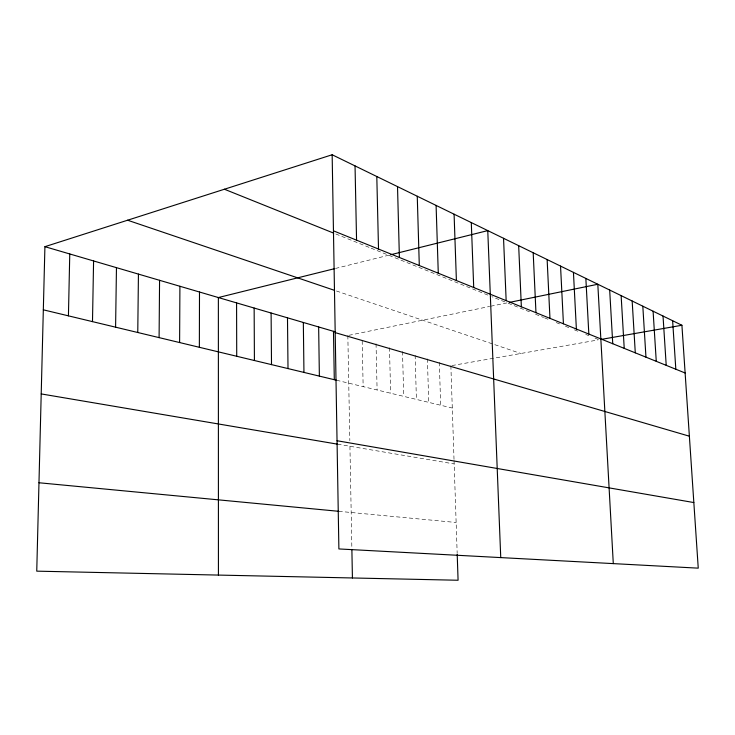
<?xml version="1.0" encoding="UTF-8"?>
<svg xmlns="http://www.w3.org/2000/svg" width="735" height="735" viewBox="0 0 735 735"><rect width="100%" height="100%" fill="white"/><g stroke="black" fill="none" stroke-linecap="round" stroke-linejoin="round"><path stroke-width="0.55" stroke-dasharray="3.67 2.76" d="M335.482 268.45L388.686 255.229M348.904 335.316L489.648 306.449M490.741 306.219L507.196 302.848L492.147 296.802M451.924 365.561L597.978 339.974M338.771 511.312L456.132 522.484M337.613 444.179L454.166 463.941M336.52 380.234L452.291 408.035M336.437 290.996L520.812 353.489M335.84 233.996L370.1 247.768M371.12 248.173L491.118 296.389M508.188 303.243L531.515 312.623M535.567 314.249L543.588 317.474M544.589 317.869L549.881 320.001M556.22 322.546L561.338 324.604M565.426 326.248L570.433 328.26M574.393 329.85L578.353 331.439M585.731 334.407L588.891 335.675M595.01 338.137L599.099 339.772M450.867 365.754L454.019 459.531M454.055 460.634L457.161 552.959M439.31 362.364L440.678 405.242M427.412 358.873L428.725 402.376M415.146 355.271L416.405 399.417M402.514 351.569L403.708 396.367M389.486 347.747L390.616 393.225M376.044 343.805L377.101 389.982M362.19 340.875L363.154 386.628M347.839 335.527L349.832 440.697M349.933 446.274L351.863 548.365"/><path stroke-width="1.1" d="M199.36 347.287L199.497 292.015M179.606 342.547L179.91 286.273M159.091 337.622L159.569 280.301M137.767 332.496L138.437 274.1M115.588 327.176L116.461 267.659M92.491 321.627L93.584 260.943M68.428 315.848L69.761 253.961M332.156 154.754L338.89 548.944L698.25 568.155L681.915 325.256L332.156 154.754L44.918 246.675L36.75 571.159L458.08 580.246L457.198 554.089M334.407 268.716L218.368 297.556L218.424 575.082M390.845 254.696L487.764 230.615L500.746 557.599M509.373 302.397L597.812 284.261L613.293 563.616M601.322 339.386L681.915 325.256M38.973 482.757L338.771 511.312M41.215 393.923L337.613 444.179M337.043 440.734L693.84 502.556M43.328 309.821L336.52 380.234M44.918 246.675L335.537 331.917M335.197 332.624L689.375 436.204M127.596 220.215L334.388 290.307M224.423 189.235L333.718 233.142M333.451 230.827L685.121 372.985M672.626 320.736L675.823 369.227M663.025 316.05L666.213 365.341M653.093 311.208L656.263 361.317M642.813 306.201L645.955 357.155M632.164 301.01L635.288 352.837M621.13 295.626L624.226 348.362M609.683 290.049L612.751 343.732M585.85 278.427L588.836 334.058M573.438 272.373L576.378 329.023M560.539 266.088L563.433 323.786M547.134 259.556L549.964 318.347M533.187 252.757L535.962 312.687M518.671 245.683L521.363 306.789M503.539 238.305L506.158 300.633M471.291 222.586L473.717 287.523M454.092 214.197L456.398 280.522M436.094 205.423L438.281 273.2M417.26 196.245L419.299 265.528M397.516 186.617L399.399 257.48M376.798 176.519L378.516 249.036M355.042 165.908L356.558 240.161M351.881 549.458L352.423 577.967M333.479 331.32L334.296 379.701M318.65 326.965L319.376 376.118M303.334 322.472L303.95 372.406M287.486 317.823L288.01 368.584M271.105 313.018L271.509 364.615M254.145 308.048L254.42 360.517M236.578 302.894L236.725 356.264"/></g></svg>
